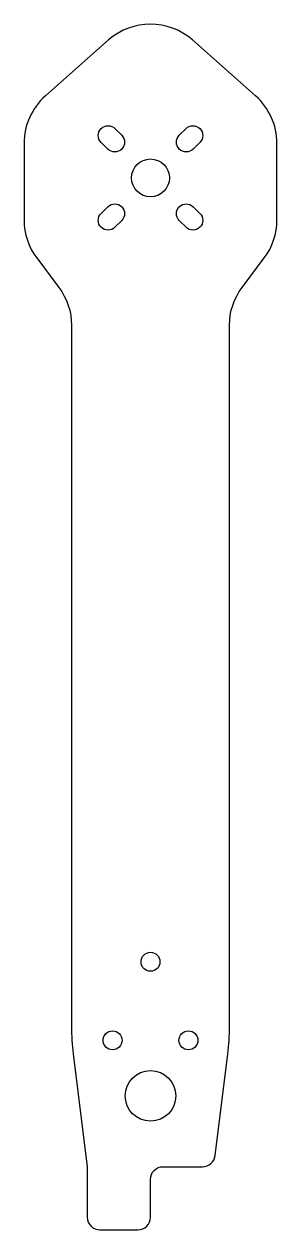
# Model space of a CAD drawing. Header units: millimetres. Extents: x -20 to 20, y -167 to 24.
import ezdxf

# ---------------------------------------------------------------- set-up
doc = ezdxf.new("R2010")
doc.units = ezdxf.units.MM

msp = doc.modelspace()

# ---------------------------------------------------------------- linework, layer by layer
for points in [[(-6.63, 21.83), (-16.63, 12.98, 0.214838), (-20, 5.5), (-20, -6.67, 0.162278), (-18, -12.67), (-14.5, -17.33, -0.162278), (-12.5, -23.33), (-12.5, -134.32, 0.031099), (-12.23, -138.66), (-10, -156.5), (-10, -164.5, 0.414214), (-8, -166.5), (-2, -166.5, 0.414214), (0, -164.5), (0, -158.5, -0.414214), (2, -156.5), (8.23, -156.5, 0.378242), (10.22, -154.75), (12.23, -138.66, 0.031099), (12.5, -134.32), (12.5, -23.33, -0.162278), (14.5, -17.33), (18, -12.67, 0.162278), (20, -6.67), (20, 5.5, 0.214838), (16.63, 12.98), (6.63, 21.83, 0.378866)], [(-7.81, 5.62, -1), (-5.62, 7.81), (-4.56, 6.75, -1), (-6.75, 4.56)], [(7.81, 5.62), (6.75, 4.56, -1), (4.56, 6.75), (5.62, 7.81, -1)], [(-5.62, -7.81, -1), (-7.81, -5.62), (-6.75, -4.56, -1), (-4.56, -6.75)], [(4.56, -6.75, -1), (6.75, -4.56), (7.81, -5.62, -1), (5.62, -7.81)]]:
    msp.add_lwpolyline(points, format="xyb", close=True)
for centre, radius in [((0, 0), 3), ((0, -124.07), 1.5), ((-6, -136.5), 1.5), ((6, -136.5), 1.5), ((0, -145.29), 4)]:
    msp.add_circle(centre, radius)

doc.saveas('drawing.dxf')
